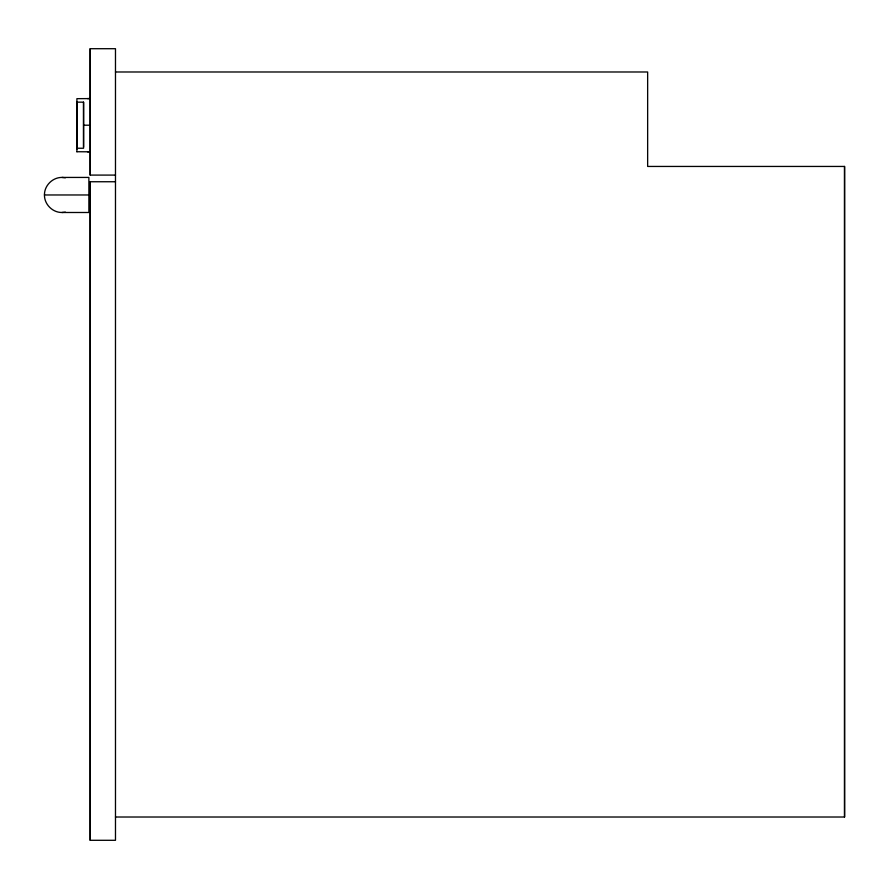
<?xml version="1.0" encoding="UTF-8"?>
<svg xmlns="http://www.w3.org/2000/svg" width="889" height="889" viewBox="0 0 889 889"><rect width="100%" height="100%" fill="white"/><g stroke="black" fill="none" stroke-linecap="round" stroke-linejoin="round"><path stroke-width="1.33" d="M76.899 149.241L76.899 102.157L83.555 102.157L83.555 147.096M83.555 102.157L83.555 148.241L76.899 148.241M115.481 175.089L90.2 175.089L90.2 48.706L115.481 48.706L115.481 840.294L90.2 840.294L90.2 181.745L115.481 181.745M115.481 817.013L844.55 817.013L844.55 166.443L647.648 166.443L647.648 71.987L115.481 71.987M44.45 194.969C44.306 185.59 52.607 177.3 61.986 177.433L88.878 177.433L88.878 212.493L61.986 212.493C52.607 212.638 44.306 204.348 44.45 194.969L88.878 194.969M61.986 212.493L65.397 212.16M87.544 98.59L90.2 98.59L76.899 98.668L76.899 151.786M83.555 125.205L90.2 125.205M87.544 151.808L90.2 151.808L76.899 151.73M61.986 177.433L65.397 177.778M844.55 166.443L844.55 817.013M90.2 48.706L90.2 175.089M90.2 181.745L90.2 840.294"/></g></svg>
